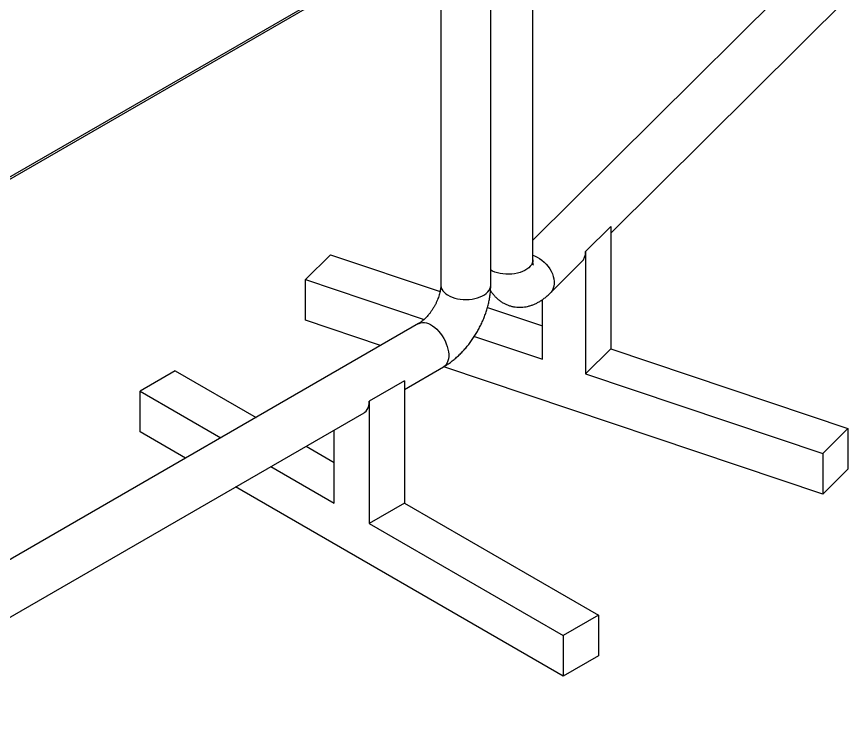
# Model space of a CAD drawing. Header units: millimetres. Extents: x -356 to 237, y 0 to 365.
# Drawn here: x -191.39 to -157.96, y 191.73 to 219.67 of the extents above; entities that cross this region are included whole.
import ezdxf

# ---------------------------------------------------------------- set-up
doc = ezdxf.new("R2010")
doc.units = ezdxf.units.MM

msp = doc.modelspace()

# ---------------------------------------------------------------- linework, layer by layer
at = {"color": 7, "linetype": 'Continuous', "lineweight": 25}
for p, q in [((-170.687, 209.916), (-170.687, 265.492)), ((-172.377, 208.903), (-172.377, 264.479)), ((-174.377, 264.354), (-174.377, 208.903)), ((-154.285, 226.981), (-170.687, 210.709)), ((-167.567, 210.987), (-152.877, 225.561)), ((-179.04, 220.433), (-206.388, 204.646)), ((-179.242, 220.402), (-206.388, 204.732)), ((-168.573, 210.25), (-167.567, 211.248)), ((-167.567, 211.248), (-167.567, 206.349)), ((-179.809, 209.125), (-178.803, 210.123)), ((-178.803, 210.123), (-174.407, 208.646)), ((-168.573, 210.25), (-168.573, 205.351)), ((-169.992, 208.581), (-168.733, 209.83)), ((-179.809, 207.492), (-179.809, 209.125)), ((-179.809, 209.125), (-175.047, 207.526)), ((-170.302, 205.931), (-170.302, 208.322)), ((-172.506, 208.008), (-170.302, 207.267)), ((-175.269, 207.358), (-199.332, 193.466)), ((-176.792, 206.478), (-179.809, 207.492)), ((-173.03, 206.848), (-170.302, 205.931)), ((-168.573, 205.351), (-167.567, 206.349)), ((-167.567, 206.349), (-158.059, 203.155)), ((-175.832, 204.723), (-174.269, 205.626)), ((-159.065, 200.524), (-174.263, 205.629)), ((-185.024, 205.469), (-186.439, 204.652)), ((-185.024, 205.469), (-181.783, 203.597)), ((-168.573, 205.351), (-159.065, 202.157)), ((-175.832, 205.061), (-177.246, 204.245)), ((-175.832, 205.061), (-175.832, 200.162)), ((-186.439, 203.019), (-186.439, 204.652)), ((-186.439, 204.652), (-183.197, 202.781)), ((-177.246, 204.245), (-177.246, 199.346)), ((-198.333, 191.734), (-177.453, 203.787)), ((-184.611, 201.964), (-186.439, 203.019)), ((-178.66, 200.162), (-178.66, 203.09)), ((-159.065, 202.157), (-158.059, 203.155)), ((-158.059, 203.155), (-158.059, 201.522)), ((-179.782, 202.443), (-178.66, 201.795)), ((-159.065, 202.157), (-159.065, 200.524)), ((-181.197, 201.626), (-178.66, 200.162)), ((-159.065, 200.524), (-158.059, 201.522)), ((-169.468, 193.222), (-182.611, 200.81)), ((-175.832, 200.162), (-177.246, 199.346)), ((-175.832, 200.162), (-168.054, 195.672)), ((-177.246, 199.346), (-169.468, 194.855)), ((-168.054, 195.672), (-169.468, 194.855)), ((-168.054, 195.672), (-168.054, 194.039)), ((-169.468, 194.855), (-169.468, 193.222)), ((-168.054, 194.039), (-169.468, 193.222))]:
    msp.add_line(p, q, dxfattribs=at)
at = {"color": 7, "linetype": 'Continuous', "lineweight": 25, "flags": 128}
for points in [[(-170.687, 210.104), (-170.62, 210.078), (-170.518, 210.03), (-170.42, 209.971), (-170.325, 209.903), (-170.235, 209.826), (-170.152, 209.742), (-170.076, 209.651), (-170.01, 209.556), (-169.952, 209.456), (-169.906, 209.354), (-169.87, 209.252), (-169.846, 209.15), (-169.834, 209.049), (-169.834, 208.953), (-169.846, 208.861), (-169.87, 208.775), (-169.906, 208.696), (-169.952, 208.626), (-169.993, 208.581)], [(-170.687, 209.916), (-170.693, 209.852), (-170.713, 209.784), (-170.747, 209.719), (-170.794, 209.656), (-170.854, 209.597), (-170.925, 209.542), (-171.007, 209.493), (-171.098, 209.449), (-171.198, 209.412), (-171.305, 209.383), (-171.417, 209.36), (-171.532, 209.346), (-171.65, 209.339), (-171.769, 209.341), (-171.886, 209.35), (-172.001, 209.368), (-172.111, 209.393), (-172.215, 209.426), (-172.312, 209.465), (-172.377, 209.498)], [(-174.377, 208.903), (-174.376, 208.877), (-174.363, 208.809), (-174.337, 208.742), (-174.298, 208.678), (-174.245, 208.616), (-174.18, 208.559), (-174.104, 208.507), (-174.018, 208.46), (-173.923, 208.419), (-173.82, 208.385), (-173.711, 208.359), (-173.597, 208.34), (-173.48, 208.328), (-173.362, 208.325), (-173.244, 208.33), (-173.127, 208.344), (-173.015, 208.365), (-172.907, 208.393), (-172.806, 208.429), (-172.713, 208.471), (-172.629, 208.519), (-172.556, 208.573), (-172.494, 208.631), (-172.445, 208.694), (-172.408, 208.759), (-172.386, 208.826), (-172.377, 208.894), (-172.377, 208.903)], [(-175.269, 207.358), (-175.246, 207.37), (-175.181, 207.393), (-175.11, 207.404), (-175.034, 207.402), (-174.955, 207.387), (-174.873, 207.36), (-174.79, 207.32), (-174.706, 207.269), (-174.623, 207.207), (-174.542, 207.135), (-174.465, 207.053), (-174.391, 206.964), (-174.323, 206.869), (-174.261, 206.768), (-174.207, 206.663), (-174.16, 206.555), (-174.122, 206.447), (-174.092, 206.34), (-174.073, 206.234), (-174.063, 206.133), (-174.063, 206.036), (-174.073, 205.946), (-174.092, 205.863), (-174.122, 205.789), (-174.16, 205.725), (-174.207, 205.672), (-174.261, 205.63), (-174.269, 205.626)], [(-177.453, 203.787), (-177.424, 203.806), (-177.371, 203.853), (-177.327, 203.912), (-177.292, 203.982), (-177.267, 204.061), (-177.251, 204.15), (-177.246, 204.245)]]:
    msp.add_lwpolyline(points, dxfattribs=at)
at = {"color": 7, "linetype": 'Continuous', "lineweight": 25}
msp.add_arc((-169.147, 210.229), 0.574, 316.1141, 2.1313, dxfattribs=at)
for points, knots in [([(-170.665, 209.7), (-170.665, 209.7), (-170.664, 209.697), (-170.671, 209.719), (-170.672, 209.731), (-170.679, 209.769), (-170.683, 209.812), (-170.686, 209.863), (-170.686, 209.899), (-170.687, 209.916)], [0, 0, 0, 0, 0.002576, 0.049248, 0.149085, 0.301959, 0.507794, 0.766072, 1, 1, 1, 1]), ([(-174.377, 208.903), (-174.377, 208.892), (-174.377, 208.859), (-174.381, 208.801), (-174.391, 208.725), (-174.407, 208.643), (-174.428, 208.553), (-174.457, 208.458), (-174.492, 208.36), (-174.534, 208.258), (-174.582, 208.157), (-174.635, 208.055), (-174.694, 207.956), (-174.757, 207.861), (-174.823, 207.771), (-174.891, 207.686), (-174.961, 207.609), (-175.029, 207.541), (-175.096, 207.481), (-175.159, 207.43), (-175.216, 207.389), (-175.253, 207.367), (-175.269, 207.358)], [0, 0, 0, 0, 0.017559, 0.053673, 0.094753, 0.14055, 0.190611, 0.244408, 0.301342, 0.360763, 0.421978, 0.48426, 0.546867, 0.609029, 0.669947, 0.72888, 0.785107, 0.837938, 0.886727, 0.930885, 0.969893, 1, 1, 1, 1]), ([(-174.269, 205.626), (-174.239, 205.643), (-174.158, 205.691), (-174.029, 205.778), (-173.883, 205.888), (-173.741, 206.007), (-173.605, 206.135), (-173.474, 206.27), (-173.348, 206.413), (-173.229, 206.562), (-173.116, 206.717), (-173.01, 206.877), (-172.911, 207.041), (-172.819, 207.21), (-172.734, 207.383), (-172.658, 207.558), (-172.589, 207.737), (-172.53, 207.917), (-172.479, 208.099), (-172.438, 208.283), (-172.407, 208.467), (-172.386, 208.651), (-172.377, 208.796), (-172.377, 208.88), (-172.377, 208.903)], [0, 0, 0, 0, 0.026223, 0.071915, 0.118238, 0.165189, 0.212645, 0.260507, 0.308693, 0.357128, 0.405749, 0.454493, 0.503298, 0.552106, 0.600851, 0.649471, 0.697921, 0.746157, 0.794144, 0.841848, 0.889238, 0.936279, 0.982921, 1, 1, 1, 1]), ([(-172.385, 208.688), (-172.375, 208.671), (-172.343, 208.618), (-172.28, 208.534), (-172.197, 208.438), (-172.104, 208.349), (-172.001, 208.267), (-171.888, 208.193), (-171.77, 208.133), (-171.649, 208.085), (-171.525, 208.049), (-171.399, 208.025), (-171.273, 208.014), (-171.147, 208.014), (-171.021, 208.026), (-170.896, 208.049), (-170.772, 208.083), (-170.65, 208.127), (-170.528, 208.183), (-170.407, 208.25), (-170.286, 208.33), (-170.166, 208.422), (-170.068, 208.507), (-170.011, 208.563), (-169.992, 208.581)], [0, 0, 0, 0, 0.0210753, 0.0670723, 0.1122105, 0.1567455, 0.2055978, 0.2536434, 0.3009064, 0.3475168, 0.3935935, 0.4392277, 0.4845155, 0.5296049, 0.5746676, 0.6199153, 0.6656116, 0.7120884, 0.7597541, 0.8090912, 0.8606256, 0.914833, 0.9719748, 1, 1, 1, 1])]:
    msp.add_open_spline(points, degree=3, knots=knots, dxfattribs=at)

doc.saveas('drawing.dxf')
